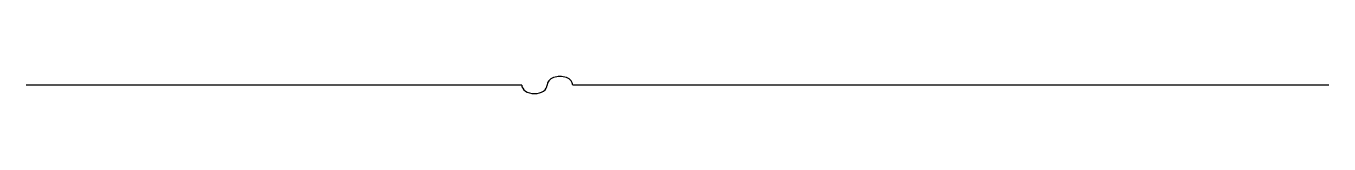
# Model space of a CAD drawing. Units: millimetres at full size, sheet at 1:100. Extents: x -15551 to 15061, y -3690 to -3290.
import ezdxf

# ---------------------------------------------------------------- set-up
doc = ezdxf.new("R2010")
doc.units = ezdxf.units.MM
doc.header["$LTSCALE"] = 100
doc.layers.add('0-0', color=7, linetype='Continuous')

msp = doc.modelspace()

# ---------------------------------------------------------------- linework, layer by layer
at = {"layer": '0-0'}
for p, q in [((-15551, -3489.8), (-3906.1, -3489.8)), ((-2706.1, -3489.8), (15061.2, -3489.8))]:
    msp.add_line(p, q, dxfattribs=at)
for centre, start_param, end_param in [((-3006.1, -3489.8), 6.2831853, 9.424778), ((-3606.1, -3489.8), 3.1415927, 6.2831853)]:
    msp.add_ellipse(centre, major_axis=(300, 0), ratio=0.666667, start_param=start_param, end_param=end_param, dxfattribs=at)

doc.saveas('drawing.dxf')
